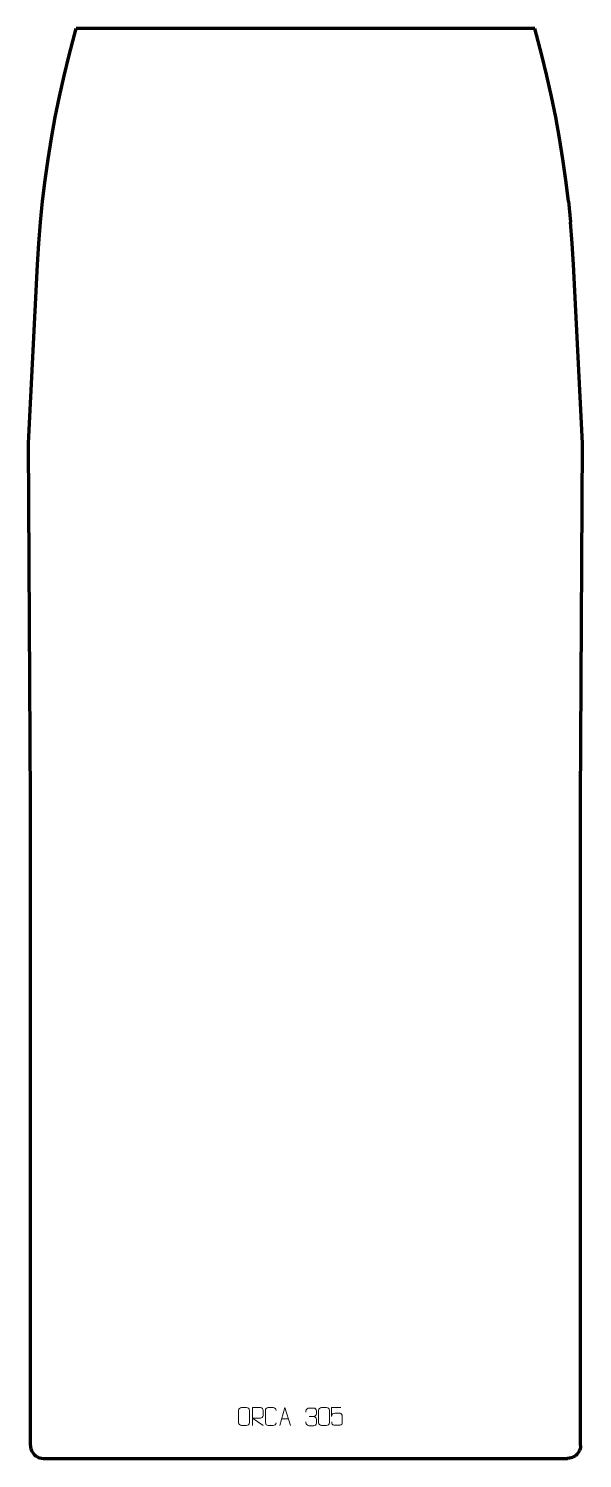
# Model space of a CAD drawing. Header units: millimetres. Extents: x -387 to 387, y -1160 to 840.
import ezdxf

# ---------------------------------------------------------------- set-up
doc = ezdxf.new("R2010")
doc.units = ezdxf.units.MM
doc.header["$MEASUREMENT"] = 0
doc.layers.add('layer 1', color=7, linetype='Continuous')

msp = doc.modelspace()

# ---------------------------------------------------------------- linework, layer by layer
at = {"layer": 'layer 1', "color": 242, "lineweight": 106}
for points in [[(-323.1857, 831.4883), (-323.1857, 831.4883), (-320.7807, 840.0003), (-320.7807, 840.0003)], [(320.7817, 840.0003), (320.7817, 840.0003), (-320.7807, 840.0003), (-320.7807, 840.0003)], [(323.1867, 831.4883), (323.1867, 831.4883), (320.7817, 840.0003), (320.7817, 840.0003)], [(-330.8027, 802.8203), (-330.8027, 802.8203), (-323.1857, 831.4883), (-323.1857, 831.4883)], [(330.8017, 802.8203), (330.8017, 802.8203), (323.1867, 831.4883), (323.1867, 831.4883)], [(-337.8427, 774.0053), (-337.8427, 774.0053), (-330.8027, 802.8203), (-330.8027, 802.8203)], [(337.8437, 774.0053), (337.8437, 774.0053), (330.8017, 802.8203), (330.8017, 802.8203)], [(-344.3067, 745.0554), (-344.3067, 745.0554), (-337.8427, 774.0053), (-337.8427, 774.0053)], [(344.3077, 745.0554), (344.3077, 745.0554), (337.8437, 774.0053), (337.8437, 774.0053)], [(-350.1927, 715.9834), (-350.1927, 715.9834), (-344.3067, 745.0554), (-344.3067, 745.0554)], [(350.1917, 715.9834), (350.1917, 715.9834), (344.3077, 745.0554), (344.3077, 745.0554)], [(-355.4967, 686.7984), (-355.4967, 686.7984), (-350.1927, 715.9834), (-350.1927, 715.9834)], [(355.4977, 686.7984), (355.4977, 686.7984), (350.1917, 715.9834), (350.1917, 715.9834)], [(-360.2167, 657.5134), (-360.2167, 657.5134), (-355.4967, 686.7984), (-355.4967, 686.7984)], [(360.2157, 657.5134), (360.2157, 657.5134), (355.4977, 686.7984), (355.4977, 686.7984)], [(-364.3507, 628.1415), (-364.3507, 628.1415), (-360.2167, 657.5134), (-360.2167, 657.5134)], [(364.3507, 628.1415), (364.3507, 628.1415), (360.2157, 657.5134), (360.2157, 657.5134)], [(-367.8977, 598.6915), (-367.8977, 598.6915), (-364.3507, 628.1415), (-364.3507, 628.1415)], [(367.8967, 598.6915), (367.8967, 598.6915), (364.3507, 628.1415), (364.3507, 628.1415)], [(-370.8547, 569.1765), (-370.8547, 569.1765), (-367.8977, 598.6915), (-367.8977, 598.6915)], [(367.8967, 598.6915), (367.8967, 598.6915), (370.8557, 569.1765), (370.8557, 569.1765)], [(-373.2237, 539.6095), (-373.2237, 539.6095), (-370.8547, 569.1765), (-370.8547, 569.1765)], [(373.2227, 539.6095), (373.2227, 539.6095), (370.8557, 569.1765), (370.8557, 569.1765)], [(-374.9987, 509.9996), (-374.9987, 509.9996), (-373.2237, 539.6095), (-373.2237, 539.6095)], [(375.0007, 509.9996), (375.0007, 509.9996), (373.2227, 539.6095), (373.2227, 539.6095)], [(-387.4997, 259.9998), (-387.4997, 259.9998), (-374.9987, 509.9996), (-374.9987, 509.9996)], [(387.4987, 259.9998), (387.4987, 259.9998), (375.0007, 509.9996), (375.0007, 509.9996)], [(-384.9997, -239.9998), (-384.9997, -239.9998), (-387.4997, 259.9998), (-387.4997, 259.9998)], [(385.0007, -239.9998), (385.0007, -239.9998), (387.4987, 259.9998), (387.4987, 259.9998)], [(-384.9997, -1141.839), (-384.9997, -1141.839), (-384.9997, -239.9998), (-384.9997, -239.9998)], [(385.0007, -1141.839), (385.0007, -1141.839), (385.0007, -239.9998), (385.0007, -239.9998)], [(-384.9997, -1141.839), (-384.9997, -1141.839), (-384.8447, -1144.209), (-384.8447, -1144.209)], [(-384.8447, -1144.209), (-384.8447, -1144.209), (-384.3807, -1146.54), (-384.3807, -1146.54)], [(-384.3807, -1146.54), (-384.3807, -1146.54), (-383.6167, -1148.787), (-383.6167, -1148.787)], [(-383.6167, -1148.787), (-383.6167, -1148.787), (-382.5677, -1150.918), (-382.5677, -1150.918)], [(-382.5677, -1150.918), (-382.5677, -1150.918), (-381.2477, -1152.893), (-381.2477, -1152.893)], [(-381.2477, -1152.893), (-381.2477, -1152.893), (-379.6817, -1154.679), (-379.6817, -1154.679)], [(-379.6817, -1154.679), (-379.6817, -1154.679), (-377.8967, -1156.246), (-377.8967, -1156.246)], [(-377.8967, -1156.246), (-377.8967, -1156.246), (-375.9217, -1157.565), (-375.9217, -1157.565)], [(-375.9217, -1157.565), (-375.9217, -1157.565), (-373.7897, -1158.615), (-373.7897, -1158.615)], [(-373.7897, -1158.615), (-373.7897, -1158.615), (-371.5417, -1159.378), (-371.5417, -1159.378)], [(-371.5417, -1159.378), (-371.5417, -1159.378), (-369.2117, -1159.843), (-369.2117, -1159.843)], [(-369.2117, -1159.843), (-369.2117, -1159.843), (-366.8407, -1159.998), (-366.8407, -1159.998)], [(-366.8407, -1159.998), (-366.8407, -1159.998), (366.8417, -1159.998), (366.8417, -1159.998)], [(369.2107, -1159.843), (369.2107, -1159.843), (366.8417, -1159.998), (366.8417, -1159.998)], [(371.5407, -1159.378), (371.5407, -1159.378), (369.2107, -1159.843), (369.2107, -1159.843)], [(373.7907, -1158.615), (373.7907, -1158.615), (371.5407, -1159.378), (371.5407, -1159.378)], [(375.9207, -1157.565), (375.9207, -1157.565), (373.7907, -1158.615), (373.7907, -1158.615)], [(377.8957, -1156.246), (377.8957, -1156.246), (375.9207, -1157.565), (375.9207, -1157.565)], [(379.6807, -1154.679), (379.6807, -1154.679), (377.8957, -1156.246), (377.8957, -1156.246)], [(381.2467, -1152.893), (381.2467, -1152.893), (379.6807, -1154.679), (379.6807, -1154.679)], [(382.5667, -1150.918), (382.5667, -1150.918), (381.2467, -1152.893), (381.2467, -1152.893)], [(383.6177, -1148.787), (383.6177, -1148.787), (382.5667, -1150.918), (382.5667, -1150.918)], [(384.3817, -1146.54), (384.3817, -1146.54), (383.6177, -1148.787), (383.6177, -1148.787)], [(384.8447, -1144.209), (384.8447, -1144.209), (384.3817, -1146.54), (384.3817, -1146.54)], [(385.0007, -1141.839), (385.0007, -1141.839), (384.8447, -1144.209), (384.8447, -1144.209)]]:
    msp.add_open_spline(points, degree=3, dxfattribs=at)
at = {"layer": 'layer 1', "color": 250, "lineweight": 9}
for points, knots in [([(-89.6454, -1088.8906), (-87.2787, -1088.8906), (-84.9116, -1088.8906), (-82.5445, -1088.8906), (-82.5445, -1088.8906), (-80.5635, -1088.855), (-78.537, -1090.3497), (-78.5099, -1092.7924), (-78.5099, -1092.7924), (-78.5103, -1098.5512), (-78.5103, -1104.3105), (-78.5099, -1110.0701), (-78.5099, -1110.0701), (-78.6521, -1112.3983), (-80.3589, -1113.8809), (-82.5445, -1113.8918), (-82.5445, -1113.8918), (-84.9175, -1113.8914), (-87.2905, -1113.8914), (-89.6631, -1113.8918), (-89.6631, -1113.8918), (-91.622, -1113.9974), (-93.6289, -1112.109), (-93.6175, -1110.0875), (-93.6175, -1110.0875), (-93.6172, -1104.3054), (-93.6172, -1098.5238), (-93.6175, -1092.7425), (-93.6175, -1092.7425), (-93.6132, -1090.5999), (-91.8357, -1088.8771), (-89.6454, -1088.8906)], [0, 0, 0, 0, 0.111111111, 0.111111111, 0.111111111, 0.111111111, 0.222222222, 0.222222222, 0.222222222, 0.222222222, 0.333333333, 0.333333333, 0.333333333, 0.333333333, 0.444444444, 0.444444444, 0.444444444, 0.444444444, 0.555555556, 0.555555556, 0.555555556, 0.555555556, 0.666666667, 0.666666667, 0.666666667, 0.666666667, 0.777777778, 0.777777778, 0.777777778, 0.777777778, 1, 1, 1, 1]), ([(-89.6454, -1088.8906), (-87.2787, -1088.8906), (-84.9116, -1088.8906), (-82.5445, -1088.8906), (-82.5445, -1088.8906), (-80.5635, -1088.855), (-78.537, -1090.3497), (-78.5099, -1092.7924), (-78.5099, -1092.7924), (-78.5103, -1098.5512), (-78.5103, -1104.3105), (-78.5099, -1110.0701), (-78.5099, -1110.0701), (-78.6521, -1112.3983), (-80.3589, -1113.8809), (-82.5445, -1113.8918), (-82.5445, -1113.8918), (-84.9175, -1113.8914), (-87.2905, -1113.8914), (-89.6631, -1113.8918), (-89.6631, -1113.8918), (-91.622, -1113.9974), (-93.6289, -1112.109), (-93.6175, -1110.0875), (-93.6175, -1110.0875), (-93.6172, -1104.3054), (-93.6172, -1098.5238), (-93.6175, -1092.7425), (-93.6175, -1092.7425), (-93.6132, -1090.5999), (-91.8357, -1088.8771), (-89.6454, -1088.8906)], [0, 0, 0, 0, 0.111111111, 0.111111111, 0.111111111, 0.111111111, 0.222222222, 0.222222222, 0.222222222, 0.222222222, 0.333333333, 0.333333333, 0.333333333, 0.333333333, 0.444444444, 0.444444444, 0.444444444, 0.444444444, 0.555555556, 0.555555556, 0.555555556, 0.555555556, 0.666666667, 0.666666667, 0.666666667, 0.666666667, 0.777777778, 0.777777778, 0.777777778, 0.777777778, 1, 1, 1, 1]), ([(-89.6454, -1088.8906), (-87.2787, -1088.8906), (-84.9116, -1088.8906), (-82.5445, -1088.8906), (-82.5445, -1088.8906), (-80.5635, -1088.855), (-78.537, -1090.3497), (-78.5099, -1092.7924), (-78.5099, -1092.7924), (-78.5103, -1098.5512), (-78.5103, -1104.3105), (-78.5099, -1110.0701), (-78.5099, -1110.0701), (-78.6521, -1112.3983), (-80.3589, -1113.8809), (-82.5445, -1113.8918), (-82.5445, -1113.8918), (-84.9175, -1113.8914), (-87.2905, -1113.8914), (-89.6631, -1113.8918), (-89.6631, -1113.8918), (-91.622, -1113.9974), (-93.6289, -1112.109), (-93.6175, -1110.0875), (-93.6175, -1110.0875), (-93.6172, -1104.3054), (-93.6172, -1098.5238), (-93.6175, -1092.7425), (-93.6175, -1092.7425), (-93.6132, -1090.5999), (-91.8357, -1088.8771), (-89.6454, -1088.8906)], [0, 0, 0, 0, 0.111111111, 0.111111111, 0.111111111, 0.111111111, 0.222222222, 0.222222222, 0.222222222, 0.222222222, 0.333333333, 0.333333333, 0.333333333, 0.333333333, 0.444444444, 0.444444444, 0.444444444, 0.444444444, 0.555555556, 0.555555556, 0.555555556, 0.555555556, 0.666666667, 0.666666667, 0.666666667, 0.666666667, 0.777777778, 0.777777778, 0.777777778, 0.777777778, 1, 1, 1, 1]), ([(-89.6454, -1088.8906), (-87.2787, -1088.8906), (-84.9116, -1088.8906), (-82.5445, -1088.8906), (-82.5445, -1088.8906), (-80.5635, -1088.855), (-78.537, -1090.3497), (-78.5099, -1092.7924), (-78.5099, -1092.7924), (-78.5103, -1098.5512), (-78.5103, -1104.3105), (-78.5099, -1110.0701), (-78.5099, -1110.0701), (-78.6521, -1112.3983), (-80.3589, -1113.8809), (-82.5445, -1113.8918), (-82.5445, -1113.8918), (-84.9175, -1113.8914), (-87.2905, -1113.8914), (-89.6631, -1113.8918), (-89.6631, -1113.8918), (-91.622, -1113.9974), (-93.6289, -1112.109), (-93.6175, -1110.0875), (-93.6175, -1110.0875), (-93.6172, -1104.3054), (-93.6172, -1098.5238), (-93.6175, -1092.7425), (-93.6175, -1092.7425), (-93.6132, -1090.5999), (-91.8357, -1088.8771), (-89.6454, -1088.8906)], [0, 0, 0, 0, 0.111111111, 0.111111111, 0.111111111, 0.111111111, 0.222222222, 0.222222222, 0.222222222, 0.222222222, 0.333333333, 0.333333333, 0.333333333, 0.333333333, 0.444444444, 0.444444444, 0.444444444, 0.444444444, 0.555555556, 0.555555556, 0.555555556, 0.555555556, 0.666666667, 0.666666667, 0.666666667, 0.666666667, 0.777777778, 0.777777778, 0.777777778, 0.777777778, 1, 1, 1, 1]), ([(-73.9642, -1113.9136), (-73.9642, -1113.9136), (-73.9642, -1088.9601), (-73.9642, -1088.9601), (-73.9642, -1088.9601), (-70.3694, -1088.9601), (-66.7739, -1088.9601), (-63.1787, -1088.9601), (-63.1787, -1088.9601), (-60.8534, -1088.9978), (-59.2961, -1090.4878), (-59.3002, -1092.8542), (-59.3002, -1092.8542), (-59.3006, -1094.8897), (-59.3006, -1097.9491), (-59.3002, -1099.9851), (-59.3002, -1099.9851), (-59.3067, -1101.8606), (-61.119, -1103.8024), (-63.1285, -1103.8215), (-63.1285, -1103.8215), (-63.1285, -1103.8215), (-73.9642, -1103.8215), (-73.9642, -1103.8215), (-73.9642, -1103.8215), (-73.9642, -1103.8215), (-59.3095, -1113.9136), (-59.3095, -1113.9136)], [0, 0, 0, 0, 0.125, 0.125, 0.125, 0.125, 0.25, 0.25, 0.25, 0.25, 0.375, 0.375, 0.375, 0.375, 0.5, 0.5, 0.5, 0.5, 0.625, 0.625, 0.625, 0.625, 0.75, 0.75, 0.75, 0.75, 1, 1, 1, 1]), ([(-73.9642, -1113.9136), (-73.9642, -1113.9136), (-73.9642, -1088.9601), (-73.9642, -1088.9601), (-73.9642, -1088.9601), (-70.3694, -1088.9601), (-66.7739, -1088.9601), (-63.1787, -1088.9601), (-63.1787, -1088.9601), (-60.8534, -1088.9978), (-59.2961, -1090.4878), (-59.3002, -1092.8542), (-59.3002, -1092.8542), (-59.3006, -1094.8897), (-59.3006, -1097.9491), (-59.3002, -1099.9851), (-59.3002, -1099.9851), (-59.3067, -1101.8606), (-61.119, -1103.8024), (-63.1285, -1103.8215), (-63.1285, -1103.8215), (-63.1285, -1103.8215), (-73.9642, -1103.8215), (-73.9642, -1103.8215), (-73.9642, -1103.8215), (-73.9642, -1103.8215), (-59.3095, -1113.9136), (-59.3095, -1113.9136)], [0, 0, 0, 0, 0.125, 0.125, 0.125, 0.125, 0.25, 0.25, 0.25, 0.25, 0.375, 0.375, 0.375, 0.375, 0.5, 0.5, 0.5, 0.5, 0.625, 0.625, 0.625, 0.625, 0.75, 0.75, 0.75, 0.75, 1, 1, 1, 1]), ([(-73.9642, -1113.9136), (-73.9642, -1113.9136), (-73.9642, -1088.9601), (-73.9642, -1088.9601), (-73.9642, -1088.9601), (-70.3694, -1088.9601), (-66.7739, -1088.9601), (-63.1787, -1088.9601), (-63.1787, -1088.9601), (-60.8534, -1088.9978), (-59.2961, -1090.4878), (-59.3002, -1092.8542), (-59.3002, -1092.8542), (-59.3006, -1094.8897), (-59.3006, -1097.9491), (-59.3002, -1099.9851), (-59.3002, -1099.9851), (-59.3067, -1101.8606), (-61.119, -1103.8024), (-63.1285, -1103.8215), (-63.1285, -1103.8215), (-63.1285, -1103.8215), (-73.9642, -1103.8215), (-73.9642, -1103.8215), (-73.9642, -1103.8215), (-73.9642, -1103.8215), (-59.3095, -1113.9136), (-59.3095, -1113.9136)], [0, 0, 0, 0, 0.125, 0.125, 0.125, 0.125, 0.25, 0.25, 0.25, 0.25, 0.375, 0.375, 0.375, 0.375, 0.5, 0.5, 0.5, 0.5, 0.625, 0.625, 0.625, 0.625, 0.75, 0.75, 0.75, 0.75, 1, 1, 1, 1]), ([(-73.9642, -1113.9136), (-73.9642, -1113.9136), (-73.9642, -1088.9601), (-73.9642, -1088.9601), (-73.9642, -1088.9601), (-70.3694, -1088.9601), (-66.7739, -1088.9601), (-63.1787, -1088.9601), (-63.1787, -1088.9601), (-60.8534, -1088.9978), (-59.2961, -1090.4878), (-59.3002, -1092.8542), (-59.3002, -1092.8542), (-59.3006, -1094.8897), (-59.3006, -1097.9491), (-59.3002, -1099.9851), (-59.3002, -1099.9851), (-59.3067, -1101.8606), (-61.119, -1103.8024), (-63.1285, -1103.8215), (-63.1285, -1103.8215), (-63.1285, -1103.8215), (-73.9642, -1103.8215), (-73.9642, -1103.8215), (-73.9642, -1103.8215), (-73.9642, -1103.8215), (-59.3095, -1113.9136), (-59.3095, -1113.9136)], [0, 0, 0, 0, 0.125, 0.125, 0.125, 0.125, 0.25, 0.25, 0.25, 0.25, 0.375, 0.375, 0.375, 0.375, 0.5, 0.5, 0.5, 0.5, 0.625, 0.625, 0.625, 0.625, 0.75, 0.75, 0.75, 0.75, 1, 1, 1, 1]), ([(-41.2091, -1110.0959), (-41.3489, -1112.4193), (-43.0261, -1113.8989), (-45.1738, -1113.9097), (-45.1738, -1113.9097), (-47.5057, -1113.9093), (-49.8376, -1113.9093), (-52.1691, -1113.9097), (-52.1691, -1113.9097), (-54.0941, -1114.0151), (-56.0662, -1112.1306), (-56.055, -1110.1133), (-56.055, -1110.1133), (-56.0546, -1104.3432), (-56.0546, -1098.5735), (-56.055, -1092.8042), (-56.055, -1092.8042), (-56.0508, -1090.6661), (-54.3041, -1088.9469), (-52.1517, -1088.9604), (-52.1517, -1088.9604), (-49.826, -1088.9604), (-47.4999, -1088.9604), (-45.1738, -1088.9604), (-45.1738, -1088.9604), (-43.2272, -1088.9249), (-41.2358, -1090.4164), (-41.2091, -1092.854)], [0, 0, 0, 0, 0.125, 0.125, 0.125, 0.125, 0.25, 0.25, 0.25, 0.25, 0.375, 0.375, 0.375, 0.375, 0.5, 0.5, 0.5, 0.5, 0.625, 0.625, 0.625, 0.625, 0.75, 0.75, 0.75, 0.75, 1, 1, 1, 1]), ([(-36.1026, -1113.9136), (-36.1026, -1113.9136), (-28.7316, -1088.9601), (-28.7316, -1088.9601), (-28.7316, -1088.9601), (-28.7316, -1088.9601), (-21.1617, -1113.9136), (-21.1617, -1113.9136)], [0, 0, 0, 0, 0.333333333, 0.333333333, 0.333333333, 0.333333333, 1, 1, 1, 1]), ([(0.5838, -1095.1917), (0.5838, -1095.1917), (0.5838, -1093.3345), (0.5838, -1093.3345), (0.5838, -1093.3345), (0.5695, -1091.5926), (3.234, -1089.4745), (5.2931, -1089.4972), (5.2931, -1089.4972), (7.3572, -1089.4972), (9.4212, -1089.4972), (11.4849, -1089.4972), (11.4849, -1089.4972), (13.6794, -1089.4884), (15.2777, -1091.3352), (15.3221, -1093.2473), (15.3221, -1093.2473), (15.3217, -1094.6824), (15.3217, -1096.1175), (15.3221, -1097.553), (15.3221, -1097.553), (15.2735, -1099.2065), (13.6709, -1101.4365), (11.4726, -1101.4265), (11.4726, -1101.4265), (13.6763, -1101.4377), (15.2843, -1103.2409), (15.3383, -1105.3004), (15.3383, -1105.3004), (15.3379, -1107.0851), (15.3379, -1108.8698), (15.3383, -1110.6549), (15.3383, -1110.6549), (15.3484, -1112.7163), (13.2935, -1114.4794), (11.4726, -1114.4713), (11.4726, -1114.4713), (9.4073, -1114.471), (7.3421, -1114.471), (5.2765, -1114.4713), (5.2765, -1114.4713), (3.1079, -1114.4598), (0.5769, -1112.0596), (0.5583, -1110.5978), (0.5583, -1110.5978), (0.5583, -1110.5978), (0.5583, -1108.6892), (0.5583, -1108.6892)], [0, 0, 0, 0, 0.076923077, 0.076923077, 0.076923077, 0.076923077, 0.153846154, 0.153846154, 0.153846154, 0.153846154, 0.230769231, 0.230769231, 0.230769231, 0.230769231, 0.307692308, 0.307692308, 0.307692308, 0.307692308, 0.384615385, 0.384615385, 0.384615385, 0.384615385, 0.461538462, 0.461538462, 0.461538462, 0.461538462, 0.538461538, 0.538461538, 0.538461538, 0.538461538, 0.615384615, 0.615384615, 0.615384615, 0.615384615, 0.692307692, 0.692307692, 0.692307692, 0.692307692, 0.769230769, 0.769230769, 0.769230769, 0.769230769, 0.846153846, 0.846153846, 0.846153846, 0.846153846, 1, 1, 1, 1]), ([(0.5838, -1095.1917), (0.5838, -1095.1917), (0.5838, -1093.3345), (0.5838, -1093.3345), (0.5838, -1093.3345), (0.5695, -1091.5926), (3.234, -1089.4745), (5.2931, -1089.4972), (5.2931, -1089.4972), (7.3572, -1089.4972), (9.4212, -1089.4972), (11.4849, -1089.4972), (11.4849, -1089.4972), (13.6794, -1089.4884), (15.2777, -1091.3352), (15.3221, -1093.2473), (15.3221, -1093.2473), (15.3217, -1094.6824), (15.3217, -1096.1175), (15.3221, -1097.553), (15.3221, -1097.553), (15.2735, -1099.2065), (13.6709, -1101.4365), (11.4726, -1101.4265), (11.4726, -1101.4265), (13.6763, -1101.4377), (15.2843, -1103.2409), (15.3383, -1105.3004), (15.3383, -1105.3004), (15.3379, -1107.0851), (15.3379, -1108.8698), (15.3383, -1110.6549), (15.3383, -1110.6549), (15.3484, -1112.7163), (13.2935, -1114.4794), (11.4726, -1114.4713), (11.4726, -1114.4713), (9.4073, -1114.471), (7.3421, -1114.471), (5.2765, -1114.4713), (5.2765, -1114.4713), (3.1079, -1114.4598), (0.5769, -1112.0596), (0.5583, -1110.5978), (0.5583, -1110.5978), (0.5583, -1110.5978), (0.5583, -1108.6892), (0.5583, -1108.6892)], [0, 0, 0, 0, 0.076923077, 0.076923077, 0.076923077, 0.076923077, 0.153846154, 0.153846154, 0.153846154, 0.153846154, 0.230769231, 0.230769231, 0.230769231, 0.230769231, 0.307692308, 0.307692308, 0.307692308, 0.307692308, 0.384615385, 0.384615385, 0.384615385, 0.384615385, 0.461538462, 0.461538462, 0.461538462, 0.461538462, 0.538461538, 0.538461538, 0.538461538, 0.538461538, 0.615384615, 0.615384615, 0.615384615, 0.615384615, 0.692307692, 0.692307692, 0.692307692, 0.692307692, 0.769230769, 0.769230769, 0.769230769, 0.769230769, 0.846153846, 0.846153846, 0.846153846, 0.846153846, 1, 1, 1, 1]), ([(0.5838, -1095.1917), (0.5838, -1095.1917), (0.5838, -1093.3345), (0.5838, -1093.3345), (0.5838, -1093.3345), (0.5695, -1091.5926), (3.234, -1089.4745), (5.2931, -1089.4972), (5.2931, -1089.4972), (7.3572, -1089.4972), (9.4212, -1089.4972), (11.4849, -1089.4972), (11.4849, -1089.4972), (13.6794, -1089.4884), (15.2777, -1091.3352), (15.3221, -1093.2473), (15.3221, -1093.2473), (15.3217, -1094.6824), (15.3217, -1096.1175), (15.3221, -1097.553), (15.3221, -1097.553), (15.2735, -1099.2065), (13.6709, -1101.4365), (11.4726, -1101.4265), (11.4726, -1101.4265), (13.6763, -1101.4377), (15.2843, -1103.2409), (15.3383, -1105.3004), (15.3383, -1105.3004), (15.3379, -1107.0851), (15.3379, -1108.8698), (15.3383, -1110.6549), (15.3383, -1110.6549), (15.3484, -1112.7163), (13.2935, -1114.4794), (11.4726, -1114.4713), (11.4726, -1114.4713), (9.4073, -1114.471), (7.3421, -1114.471), (5.2765, -1114.4713), (5.2765, -1114.4713), (3.1079, -1114.4598), (0.5769, -1112.0596), (0.5583, -1110.5978), (0.5583, -1110.5978), (0.5583, -1110.5978), (0.5583, -1108.6892), (0.5583, -1108.6892)], [0, 0, 0, 0, 0.076923077, 0.076923077, 0.076923077, 0.076923077, 0.153846154, 0.153846154, 0.153846154, 0.153846154, 0.230769231, 0.230769231, 0.230769231, 0.230769231, 0.307692308, 0.307692308, 0.307692308, 0.307692308, 0.384615385, 0.384615385, 0.384615385, 0.384615385, 0.461538462, 0.461538462, 0.461538462, 0.461538462, 0.538461538, 0.538461538, 0.538461538, 0.538461538, 0.615384615, 0.615384615, 0.615384615, 0.615384615, 0.692307692, 0.692307692, 0.692307692, 0.692307692, 0.769230769, 0.769230769, 0.769230769, 0.769230769, 0.846153846, 0.846153846, 0.846153846, 0.846153846, 1, 1, 1, 1]), ([(0.5838, -1095.1917), (0.5838, -1095.1917), (0.5838, -1093.3345), (0.5838, -1093.3345), (0.5838, -1093.3345), (0.5695, -1091.5926), (3.234, -1089.4745), (5.2931, -1089.4972), (5.2931, -1089.4972), (7.3572, -1089.4972), (9.4212, -1089.4972), (11.4849, -1089.4972), (11.4849, -1089.4972), (13.6794, -1089.4884), (15.2777, -1091.3352), (15.3221, -1093.2473), (15.3221, -1093.2473), (15.3217, -1094.6824), (15.3217, -1096.1175), (15.3221, -1097.553), (15.3221, -1097.553), (15.2735, -1099.2065), (13.6709, -1101.4365), (11.4726, -1101.4265), (11.4726, -1101.4265), (13.6763, -1101.4377), (15.2843, -1103.2409), (15.3383, -1105.3004), (15.3383, -1105.3004), (15.3379, -1107.0851), (15.3379, -1108.8698), (15.3383, -1110.6549), (15.3383, -1110.6549), (15.3484, -1112.7163), (13.2935, -1114.4794), (11.4726, -1114.4713), (11.4726, -1114.4713), (9.4073, -1114.471), (7.3421, -1114.471), (5.2765, -1114.4713), (5.2765, -1114.4713), (3.1079, -1114.4598), (0.5769, -1112.0596), (0.5583, -1110.5978), (0.5583, -1110.5978), (0.5583, -1110.5978), (0.5583, -1108.6892), (0.5583, -1108.6892)], [0, 0, 0, 0, 0.076923077, 0.076923077, 0.076923077, 0.076923077, 0.153846154, 0.153846154, 0.153846154, 0.153846154, 0.230769231, 0.230769231, 0.230769231, 0.230769231, 0.307692308, 0.307692308, 0.307692308, 0.307692308, 0.384615385, 0.384615385, 0.384615385, 0.384615385, 0.461538462, 0.461538462, 0.461538462, 0.461538462, 0.538461538, 0.538461538, 0.538461538, 0.538461538, 0.615384615, 0.615384615, 0.615384615, 0.615384615, 0.692307692, 0.692307692, 0.692307692, 0.692307692, 0.769230769, 0.769230769, 0.769230769, 0.769230769, 0.846153846, 0.846153846, 0.846153846, 0.846153846, 1, 1, 1, 1]), ([(22.3546, -1088.8906), (24.7213, -1088.8906), (27.0884, -1088.8906), (29.4555, -1088.8906), (29.4555, -1088.8906), (31.4365, -1088.855), (33.463, -1090.3497), (33.4901, -1092.7924), (33.4901, -1092.7924), (33.4897, -1098.5512), (33.4897, -1104.3105), (33.4901, -1110.0701), (33.4901, -1110.0701), (33.3479, -1112.3983), (31.6411, -1113.8809), (29.4555, -1113.8918), (29.4555, -1113.8918), (27.0825, -1113.8914), (24.7095, -1113.8914), (22.3369, -1113.8918), (22.3369, -1113.8918), (20.378, -1113.9974), (18.3711, -1112.109), (18.3825, -1110.0875), (18.3825, -1110.0875), (18.3828, -1104.3054), (18.3828, -1098.5238), (18.3825, -1092.7425), (18.3825, -1092.7425), (18.3868, -1090.5999), (20.1643, -1088.8771), (22.3546, -1088.8906)], [0, 0, 0, 0, 0.111111111, 0.111111111, 0.111111111, 0.111111111, 0.222222222, 0.222222222, 0.222222222, 0.222222222, 0.333333333, 0.333333333, 0.333333333, 0.333333333, 0.444444444, 0.444444444, 0.444444444, 0.444444444, 0.555555556, 0.555555556, 0.555555556, 0.555555556, 0.666666667, 0.666666667, 0.666666667, 0.666666667, 0.777777778, 0.777777778, 0.777777778, 0.777777778, 1, 1, 1, 1]), ([(49.4601, -1088.6016), (49.4601, -1088.6016), (36.6084, -1088.6016), (36.6084, -1088.6016), (36.6084, -1088.6016), (36.6087, -1092.8322), (36.6087, -1097.0631), (36.6084, -1101.2943), (36.6084, -1101.2943), (36.6081, -1097.9842), (38.2391, -1096.9124), (41.0511, -1096.8519), (41.0511, -1096.8519), (43.4907, -1096.8516), (45.9302, -1096.8516), (48.3694, -1096.8519), (48.3694, -1096.8519), (50.0192, -1096.8451), (51.4941, -1099.2256), (51.5226, -1101.2943), (51.5226, -1101.2943), (51.5223, -1103.8816), (51.5223, -1106.4692), (51.5226, -1109.0569), (51.5226, -1109.0569), (51.5688, -1111.0163), (50.0694, -1113.4526), (48.4435, -1113.5111), (48.4435, -1113.5111), (46.487, -1113.5108), (41.592, -1113.5108), (39.635, -1113.5111), (39.635, -1113.5111), (37.7895, -1113.5199), (36.6824, -1111.5551), (36.6616, -1109.004)], [0, 0, 0, 0, 0.1, 0.1, 0.1, 0.1, 0.2, 0.2, 0.2, 0.2, 0.3, 0.3, 0.3, 0.3, 0.4, 0.4, 0.4, 0.4, 0.5, 0.5, 0.5, 0.5, 0.6, 0.6, 0.6, 0.6, 0.7, 0.7, 0.7, 0.7, 0.8, 0.8, 0.8, 0.8, 1, 1, 1, 1])]:
    msp.add_open_spline(points, degree=3, knots=knots, dxfattribs=at)
for points in [[(-33.38, -1104.6642), (-33.38, -1104.6642), (-23.8843, -1104.6642), (-23.8843, -1104.6642)], [(5.2935, -1101.4369), (5.2935, -1101.4369), (11.4899, -1101.4369), (11.4899, -1101.4369)], [(5.2935, -1101.4369), (5.2935, -1101.4369), (11.4899, -1101.4369), (11.4899, -1101.4369)], [(5.2935, -1101.4369), (5.2935, -1101.4369), (11.4899, -1101.4369), (11.4899, -1101.4369)], [(5.2935, -1101.4369), (5.2935, -1101.4369), (11.4899, -1101.4369), (11.4899, -1101.4369)]]:
    msp.add_open_spline(points, degree=3, dxfattribs=at)

doc.saveas('drawing.dxf')
